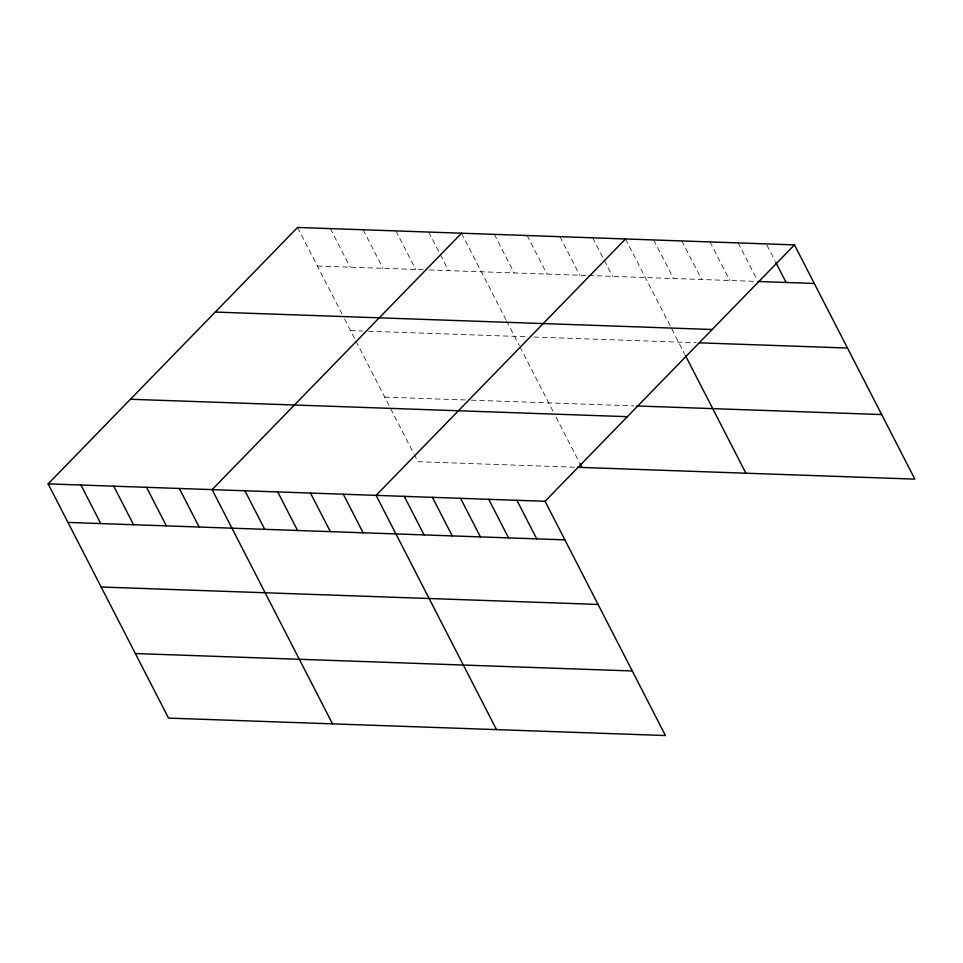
<?xml version="1.0" encoding="UTF-8"?>
<svg xmlns="http://www.w3.org/2000/svg" width="963" height="963" viewBox="0 0 963 963"><rect width="100%" height="100%" fill="white"/><g stroke="black" fill="none" stroke-linecap="round" stroke-linejoin="round"><path stroke-width="0.72" stroke-dasharray="4.82 3.61" d="M317.381 266.029L423.214 269.736M429.185 269.953L587.201 275.49M588.694 275.538L756.485 281.425M350.568 330.61L362.485 331.019M368.456 331.236L527.965 336.821M533.923 337.038L696.309 342.732M384.755 397.129L465.261 399.958M471.22 400.163L633.702 405.868M574.466 467.199L417.942 461.71L414.62 455.246M766.993 245.228L775.191 261.19M738.152 242.917L757.279 280.149M709.996 241.93L729.81 280.486M681.828 240.943L701.654 279.499M653.672 239.956L673.498 278.512M625.517 238.968L684.681 354.083M592.726 237.813L603.657 259.095M604.343 260.419L612.54 276.381M559.924 236.669L579.75 275.225M527.134 235.514L546.948 274.082M494.332 234.37L514.158 272.926M461.542 233.215L505.912 319.56M506.574 320.86L519.334 345.669M520.02 346.993L553.388 411.923M556.036 417.087L579.269 462.288M428.74 232.071L439.682 253.341M440.356 254.677L448.565 270.627M395.949 230.915L415.763 269.484M363.147 229.76L382.973 268.328M330.357 228.616L350.171 267.184M297.555 227.461L341.937 313.818M344.598 318.982L355.347 339.915M356.033 341.251L413.958 453.958"/><path stroke-width="1.44" d="M48.15 483.871L545.058 501.29L665.445 735.539L168.537 718.109L48.15 483.871L297.555 227.461L794.463 244.891L914.85 479.129L577.451 467.308M461.542 233.215L212.125 489.613L332.512 723.863M625.517 238.968L376.112 495.367L496.499 729.605M545.058 501.29L794.463 244.891M757.965 281.485L814.289 283.459M215.255 312.072L712.163 329.502M699.27 342.828L847.476 348.028M636.687 405.965L881.663 414.559M130.45 399.26L627.358 416.678M67.964 522.428L564.872 539.858M101.151 587.009L598.059 604.427M135.35 653.54L632.258 670.958M775.877 262.514L786.121 282.472M685.367 355.407L745.904 473.206M579.931 463.588L581.929 467.464M516.902 500.303L536.716 538.871M488.735 499.316L508.56 537.884M460.579 498.328L480.405 536.897M432.423 497.341L452.249 535.909M404.267 496.354L424.081 534.922M343.31 494.212L363.135 532.78M310.519 493.068L330.333 531.636M277.717 491.912L297.543 530.481M244.927 490.769L264.741 529.325M179.335 488.47L199.148 527.026M146.532 487.314L166.358 525.882M113.742 486.171L133.556 524.727M80.94 485.015L100.766 523.583"/></g></svg>
